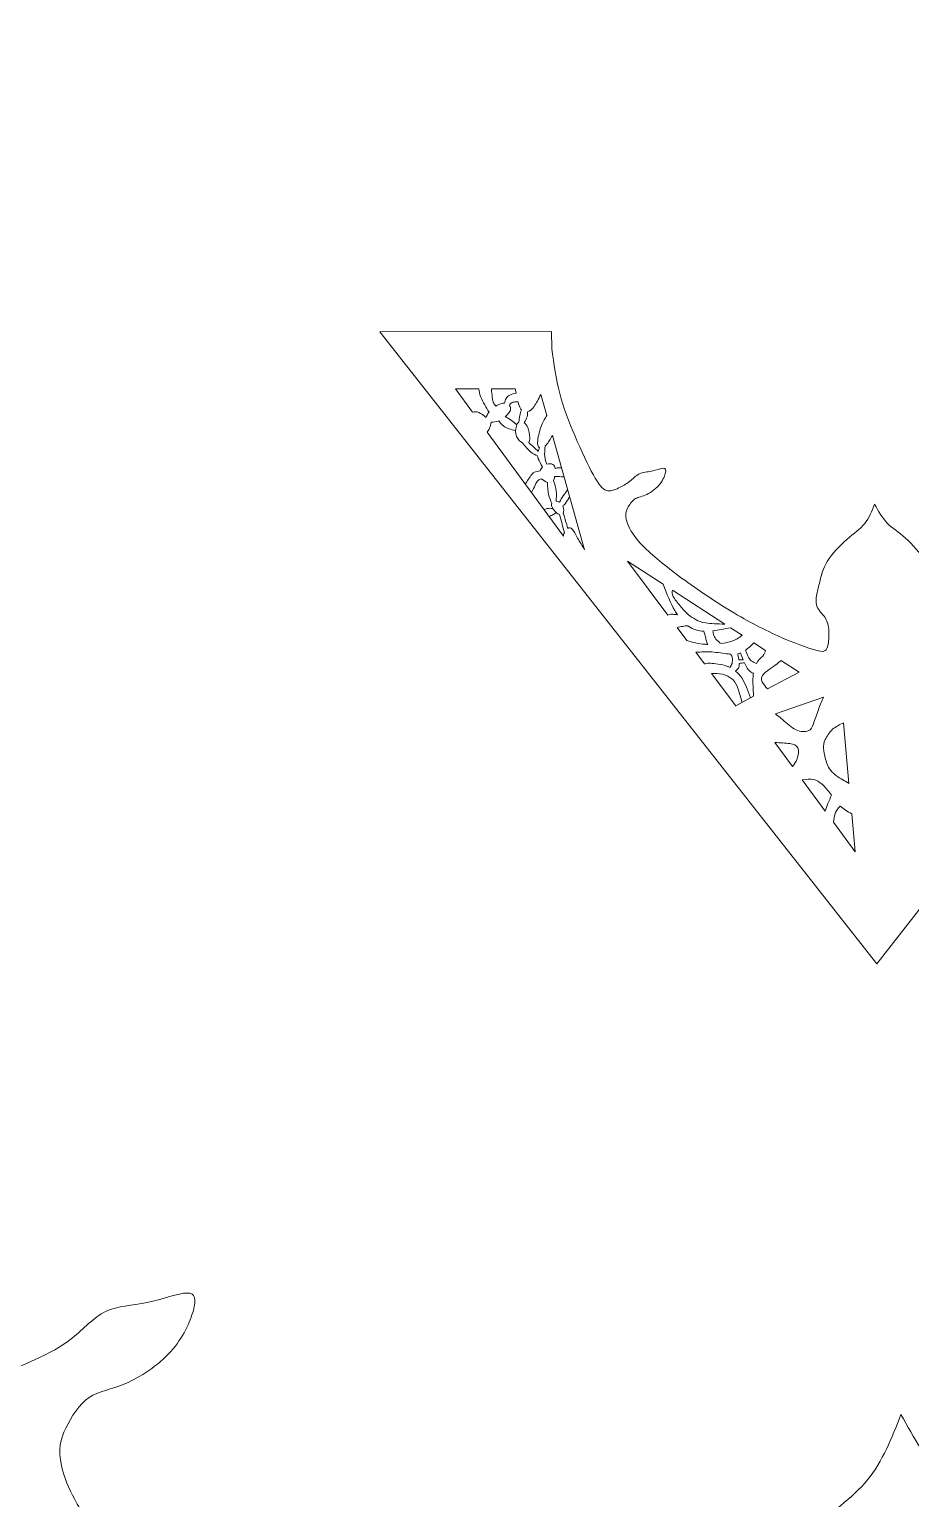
# Model space of a CAD drawing. Header units: centimetres. Extents: x -61 to 61, y -26 to 26.
# Drawn here: x 50.114 to 51.918, y 7.757 to 10.765 of the extents above; entities that cross this region are included whole.
import ezdxf

# ---------------------------------------------------------------- set-up
doc = ezdxf.new("R2010")
doc.units = ezdxf.units.CM
doc.header["$MEASUREMENT"] = 0
doc.layers.add('layer 1', color=7, linetype='Continuous')

msp = doc.modelspace()

# ---------------------------------------------------------------- linework, layer by layer
at = {"layer": 'layer 1', "color": 242, "lineweight": 9}
for points, knots in [([(51.91315, 4.7498), (51.91315, 4.7498), (48.47486, 9.1222), (48.47486, 9.1222), (48.47486, 9.1222), (48.47486, 9.1222), (45.67866, 10.74583), (45.67866, 10.74583), (45.67866, 10.74583), (45.67866, 10.74583), (49.85833, 10.69712), (49.85833, 10.69712), (49.85833, 10.69712), (49.85833, 10.69712), (49.923, 10.65873), (49.923, 10.65873), (49.923, 10.65873), (49.923, 10.65873), (49.86325, 10.61395), (49.86325, 10.61395), (49.86325, 10.61395), (49.86325, 10.61395), (49.52503, 10.61342), (49.52503, 10.61342), (49.52503, 10.61342), (49.52503, 10.61342), (49.53754, 9.61251), (49.53754, 9.61251), (49.53754, 9.61251), (49.53754, 9.61251), (49.65165, 9.61131), (49.65165, 9.61131), (49.65165, 9.61131), (49.65165, 9.61131), (49.65449, 9.55081), (49.65449, 9.55081), (49.65449, 9.55081), (49.65449, 9.55081), (49.7521, 9.55234), (49.7521, 9.55234), (49.7521, 9.55234), (49.7521, 9.55234), (49.79468, 9.58127), (49.79468, 9.58127), (49.79468, 9.58127), (49.79468, 9.58127), (49.89918, 9.57868), (49.89918, 9.57868), (49.89918, 9.57868), (49.89918, 9.57868), (49.98724, 9.52794), (49.98724, 9.52794), (49.98724, 9.52794), (49.98724, 9.52794), (49.90624, 9.45495), (49.90624, 9.45495), (49.90624, 9.45495), (49.90624, 9.45495), (49.81274, 9.45618), (49.81274, 9.45618), (49.81274, 9.45618), (49.81274, 9.45618), (49.76046, 9.48085), (49.76046, 9.48085), (49.76046, 9.48085), (49.76046, 9.48085), (49.65597, 9.4807), (49.65597, 9.4807), (49.65597, 9.4807), (49.65597, 9.4807), (49.66495, 9.00636), (49.66495, 9.00636)], [0, 0, 0, 0, 0.0526316, 0.0526316, 0.0526316, 0.0526316, 0.1052632, 0.1052632, 0.1052632, 0.1052632, 0.1578947, 0.1578947, 0.1578947, 0.1578947, 0.2105263, 0.2105263, 0.2105263, 0.2105263, 0.2631579, 0.2631579, 0.2631579, 0.2631579, 0.3157895, 0.3157895, 0.3157895, 0.3157895, 0.3684211, 0.3684211, 0.3684211, 0.3684211, 0.4210526, 0.4210526, 0.4210526, 0.4210526, 0.4736842, 0.4736842, 0.4736842, 0.4736842, 0.5263158, 0.5263158, 0.5263158, 0.5263158, 0.5789474, 0.5789474, 0.5789474, 0.5789474, 0.6315789, 0.6315789, 0.6315789, 0.6315789, 0.6842105, 0.6842105, 0.6842105, 0.6842105, 0.7368421, 0.7368421, 0.7368421, 0.7368421, 0.7894737, 0.7894737, 0.7894737, 0.7894737, 0.8421053, 0.8421053, 0.8421053, 0.8421053, 0.8947368, 0.8947368, 0.8947368, 0.8947368, 1, 1, 1, 1]), ([(51.91315, 4.7498), (51.91315, 4.7498), (55.33821, 9.13257), (55.33821, 9.13257), (55.33821, 9.13257), (55.33821, 9.13257), (58.12948, 10.76464), (58.12948, 10.76464), (58.12948, 10.76464), (58.12948, 10.76464), (53.94998, 10.70331), (53.94998, 10.70331), (53.94998, 10.70331), (53.94998, 10.70331), (53.88543, 10.66472), (53.88543, 10.66472), (53.88543, 10.66472), (53.88543, 10.66472), (53.94531, 10.62012), (53.94531, 10.62012), (53.94531, 10.62012), (53.94531, 10.62012), (54.28353, 10.62061), (54.28353, 10.62061), (54.28353, 10.62061), (54.28353, 10.62061), (54.27405, 9.61967), (54.27405, 9.61967), (54.27405, 9.61967), (54.27405, 9.61967), (54.15994, 9.61812), (54.15994, 9.61812), (54.15994, 9.61812), (54.15994, 9.61812), (54.15728, 9.55762), (54.15728, 9.55762), (54.15728, 9.55762), (54.15728, 9.55762), (54.05967, 9.55885), (54.05967, 9.55885), (54.05967, 9.55885), (54.05967, 9.55885), (54.017, 9.58766), (54.017, 9.58766), (54.017, 9.58766), (54.017, 9.58766), (53.91251, 9.58475), (53.91251, 9.58475), (53.91251, 9.58475), (53.91251, 9.58475), (53.8246, 9.53374), (53.8246, 9.53374), (53.8246, 9.53374), (53.8246, 9.53374), (53.90582, 9.46099), (53.90582, 9.46099), (53.90582, 9.46099), (53.90582, 9.46099), (53.99932, 9.46251), (53.99932, 9.46251), (53.99932, 9.46251), (53.99932, 9.46251), (54.05152, 9.48734), (54.05152, 9.48734), (54.05152, 9.48734), (54.05152, 9.48734), (54.15602, 9.4875), (54.15602, 9.4875), (54.15602, 9.4875), (54.15602, 9.4875), (54.14847, 9.01314), (54.14847, 9.01314)], [0, 0, 0, 0, 0.0526316, 0.0526316, 0.0526316, 0.0526316, 0.1052632, 0.1052632, 0.1052632, 0.1052632, 0.1578947, 0.1578947, 0.1578947, 0.1578947, 0.2105263, 0.2105263, 0.2105263, 0.2105263, 0.2631579, 0.2631579, 0.2631579, 0.2631579, 0.3157895, 0.3157895, 0.3157895, 0.3157895, 0.3684211, 0.3684211, 0.3684211, 0.3684211, 0.4210526, 0.4210526, 0.4210526, 0.4210526, 0.4736842, 0.4736842, 0.4736842, 0.4736842, 0.5263158, 0.5263158, 0.5263158, 0.5263158, 0.5789474, 0.5789474, 0.5789474, 0.5789474, 0.6315789, 0.6315789, 0.6315789, 0.6315789, 0.6842105, 0.6842105, 0.6842105, 0.6842105, 0.7368421, 0.7368421, 0.7368421, 0.7368421, 0.7894737, 0.7894737, 0.7894737, 0.7894737, 0.8421053, 0.8421053, 0.8421053, 0.8421053, 0.8947368, 0.8947368, 0.8947368, 0.8947368, 1, 1, 1, 1]), ([(51.18357, 10.1112), (51.18795, 10.08003), (51.19234, 10.04885), (51.19997, 10.01917), (51.19997, 10.01917), (51.20761, 9.9895), (51.2185, 9.96131), (51.23101, 9.93205), (51.23101, 9.93205), (51.24353, 9.90279), (51.25768, 9.87244), (51.26855, 9.85266), (51.26855, 9.85266), (51.27943, 9.83289), (51.28703, 9.82368), (51.29517, 9.82098), (51.29517, 9.82098), (51.30331, 9.81828), (51.31198, 9.82209), (51.32011, 9.8259), (51.32011, 9.8259), (51.32824, 9.82971), (51.33582, 9.83351), (51.3426, 9.83895), (51.3426, 9.83895), (51.34936, 9.84438), (51.35532, 9.85144), (51.36264, 9.85497), (51.36264, 9.85497), (51.36995, 9.85851), (51.37863, 9.85852), (51.38784, 9.86043), (51.38784, 9.86043), (51.39706, 9.86235), (51.40681, 9.86616), (51.41197, 9.86616), (51.41197, 9.86616), (51.41712, 9.86617), (51.41767, 9.86238), (51.41578, 9.8556), (51.41578, 9.8556), (51.41389, 9.84881), (51.40957, 9.83905), (51.40199, 9.83063), (51.40199, 9.83063), (51.39441, 9.82221), (51.38357, 9.81515), (51.37463, 9.81134), (51.37463, 9.81134), (51.36569, 9.80753), (51.35864, 9.80698), (51.35268, 9.8029), (51.35268, 9.8029), (51.34672, 9.79882), (51.34185, 9.79122), (51.33861, 9.78444), (51.33861, 9.78444), (51.33537, 9.77766), (51.33375, 9.77169), (51.33593, 9.76166), (51.33593, 9.76166), (51.33812, 9.75163), (51.3441, 9.73754), (51.35823, 9.72048), (51.35823, 9.72048), (51.37235, 9.70342), (51.39462, 9.68339), (51.42502, 9.65985), (51.42502, 9.65985), (51.45542, 9.6363), (51.49397, 9.60925), (51.53034, 9.58625), (51.53034, 9.58625), (51.5667, 9.56326), (51.6009, 9.54433), (51.63373, 9.52893), (51.63373, 9.52893), (51.66656, 9.51352), (51.69803, 9.50164), (51.71702, 9.49571), (51.71702, 9.49571), (51.73601, 9.48977), (51.74251, 9.48978), (51.7463, 9.49738), (51.7463, 9.49738), (51.75008, 9.50497), (51.75114, 9.52016), (51.75058, 9.53209), (51.75058, 9.53209), (51.75002, 9.54402), (51.74784, 9.55269), (51.74268, 9.56055), (51.74268, 9.56055), (51.73751, 9.5684), (51.72937, 9.57544), (51.7261, 9.58411), (51.7261, 9.58411), (51.72284, 9.59278), (51.72445, 9.60309), (51.72633, 9.61177), (51.72633, 9.61177), (51.72822, 9.62045), (51.73038, 9.6275), (51.7328, 9.63754), (51.7328, 9.63754), (51.73523, 9.64757), (51.73792, 9.66059), (51.74732, 9.67565), (51.74732, 9.67565), (51.75672, 9.69071), (51.77283, 9.70782), (51.78732, 9.72057), (51.78732, 9.72057), (51.80181, 9.73332), (51.81467, 9.74172), (51.82387, 9.75299), (51.82387, 9.75299), (51.83307, 9.76425), (51.83861, 9.77839), (51.84416, 9.79252)], [0, 0, 0, 0, 0.0322581, 0.0322581, 0.0322581, 0.0322581, 0.0645161, 0.0645161, 0.0645161, 0.0645161, 0.0967742, 0.0967742, 0.0967742, 0.0967742, 0.1290323, 0.1290323, 0.1290323, 0.1290323, 0.1612903, 0.1612903, 0.1612903, 0.1612903, 0.1935484, 0.1935484, 0.1935484, 0.1935484, 0.2258065, 0.2258065, 0.2258065, 0.2258065, 0.2580645, 0.2580645, 0.2580645, 0.2580645, 0.2903226, 0.2903226, 0.2903226, 0.2903226, 0.3225806, 0.3225806, 0.3225806, 0.3225806, 0.3548387, 0.3548387, 0.3548387, 0.3548387, 0.3870968, 0.3870968, 0.3870968, 0.3870968, 0.4193548, 0.4193548, 0.4193548, 0.4193548, 0.4516129, 0.4516129, 0.4516129, 0.4516129, 0.483871, 0.483871, 0.483871, 0.483871, 0.516129, 0.516129, 0.516129, 0.516129, 0.5483871, 0.5483871, 0.5483871, 0.5483871, 0.5806452, 0.5806452, 0.5806452, 0.5806452, 0.6129032, 0.6129032, 0.6129032, 0.6129032, 0.6451613, 0.6451613, 0.6451613, 0.6451613, 0.6774194, 0.6774194, 0.6774194, 0.6774194, 0.7096774, 0.7096774, 0.7096774, 0.7096774, 0.7419355, 0.7419355, 0.7419355, 0.7419355, 0.7741935, 0.7741935, 0.7741935, 0.7741935, 0.8064516, 0.8064516, 0.8064516, 0.8064516, 0.8387097, 0.8387097, 0.8387097, 0.8387097, 0.8709677, 0.8709677, 0.8709677, 0.8709677, 0.9032258, 0.9032258, 0.9032258, 0.9032258, 0.9354839, 0.9354839, 0.9354839, 0.9354839, 1, 1, 1, 1]), ([(52.50987, 10.11321), (52.50558, 10.08202), (52.50129, 10.05083), (52.49374, 10.02113), (52.49374, 10.02113), (52.48619, 9.99143), (52.47539, 9.96321), (52.46296, 9.93391), (52.46296, 9.93391), (52.45053, 9.90461), (52.43648, 9.87422), (52.42566, 9.85441), (52.42566, 9.85441), (52.41485, 9.8346), (52.40727, 9.82537), (52.39914, 9.82265), (52.39914, 9.82265), (52.39101, 9.81992), (52.38233, 9.82371), (52.37419, 9.82749), (52.37419, 9.82749), (52.36605, 9.83127), (52.35845, 9.83506), (52.35166, 9.84047), (52.35166, 9.84047), (52.34488, 9.84588), (52.3389, 9.85292), (52.33157, 9.85644), (52.33157, 9.85644), (52.32425, 9.85995), (52.31557, 9.85994), (52.30635, 9.86182), (52.30635, 9.86182), (52.29713, 9.86371), (52.28736, 9.86749), (52.28221, 9.86748), (52.28221, 9.86748), (52.27706, 9.86747), (52.27652, 9.86368), (52.27843, 9.8569), (52.27843, 9.8569), (52.28034, 9.85012), (52.28469, 9.84037), (52.2923, 9.83198), (52.2923, 9.83198), (52.2999, 9.82358), (52.31076, 9.81655), (52.31971, 9.81277), (52.31971, 9.81277), (52.32866, 9.80898), (52.33572, 9.80845), (52.34169, 9.80439), (52.34169, 9.80439), (52.34766, 9.80033), (52.35255, 9.79275), (52.35581, 9.78598), (52.35581, 9.78598), (52.35908, 9.7792), (52.36071, 9.77324), (52.35856, 9.76321), (52.35856, 9.76321), (52.35641, 9.75317), (52.35046, 9.73906), (52.33639, 9.72196), (52.33639, 9.72196), (52.32231, 9.70485), (52.30011, 9.68476), (52.26978, 9.66112), (52.26978, 9.66112), (52.23945, 9.63749), (52.20099, 9.61032), (52.16469, 9.58721), (52.16469, 9.58721), (52.12839, 9.56411), (52.09425, 9.54508), (52.06147, 9.52957), (52.06147, 9.52957), (52.02869, 9.51407), (51.99725, 9.50209), (51.97828, 9.4961), (51.97828, 9.4961), (51.95931, 9.49011), (51.9528, 9.4901), (51.94899, 9.49768), (51.94899, 9.49768), (51.94519, 9.50527), (51.94408, 9.52045), (51.9446, 9.53238), (51.9446, 9.53238), (51.94513, 9.54431), (51.94728, 9.55299), (51.95242, 9.56086), (51.95242, 9.56086), (51.95756, 9.56873), (51.96569, 9.5758), (51.96893, 9.58448), (51.96893, 9.58448), (51.97217, 9.59316), (51.97053, 9.60346), (51.96861, 9.61213), (51.96861, 9.61213), (51.9667, 9.62081), (51.96452, 9.62785), (51.96207, 9.63788), (51.96207, 9.63788), (51.95961, 9.64791), (51.95688, 9.66092), (51.94746, 9.67657), (51.94746, 9.67657), (51.93804, 9.69221), (51.92194, 9.7105), (51.90753, 9.72327), (51.90753, 9.72327), (51.89312, 9.73605), (51.8804, 9.74331), (51.87012, 9.75394), (51.87012, 9.75394), (51.85984, 9.76456), (51.852, 9.77854), (51.84416, 9.79252)], [0, 0, 0, 0, 0.0322581, 0.0322581, 0.0322581, 0.0322581, 0.0645161, 0.0645161, 0.0645161, 0.0645161, 0.0967742, 0.0967742, 0.0967742, 0.0967742, 0.1290323, 0.1290323, 0.1290323, 0.1290323, 0.1612903, 0.1612903, 0.1612903, 0.1612903, 0.1935484, 0.1935484, 0.1935484, 0.1935484, 0.2258065, 0.2258065, 0.2258065, 0.2258065, 0.2580645, 0.2580645, 0.2580645, 0.2580645, 0.2903226, 0.2903226, 0.2903226, 0.2903226, 0.3225806, 0.3225806, 0.3225806, 0.3225806, 0.3548387, 0.3548387, 0.3548387, 0.3548387, 0.3870968, 0.3870968, 0.3870968, 0.3870968, 0.4193548, 0.4193548, 0.4193548, 0.4193548, 0.4516129, 0.4516129, 0.4516129, 0.4516129, 0.483871, 0.483871, 0.483871, 0.483871, 0.516129, 0.516129, 0.516129, 0.516129, 0.5483871, 0.5483871, 0.5483871, 0.5483871, 0.5806452, 0.5806452, 0.5806452, 0.5806452, 0.6129032, 0.6129032, 0.6129032, 0.6129032, 0.6451613, 0.6451613, 0.6451613, 0.6451613, 0.6774194, 0.6774194, 0.6774194, 0.6774194, 0.7096774, 0.7096774, 0.7096774, 0.7096774, 0.7419355, 0.7419355, 0.7419355, 0.7419355, 0.7741935, 0.7741935, 0.7741935, 0.7741935, 0.8064516, 0.8064516, 0.8064516, 0.8064516, 0.8387097, 0.8387097, 0.8387097, 0.8387097, 0.8709677, 0.8709677, 0.8709677, 0.8709677, 0.9032258, 0.9032258, 0.9032258, 0.9032258, 0.9354839, 0.9354839, 0.9354839, 0.9354839, 1, 1, 1, 1]), ([(51.0214, 9.98121), (51.0214, 9.98121), (50.98653, 10.02884), (50.98653, 10.02884), (50.98653, 10.02884), (50.98653, 10.02884), (51.03439, 10.02891), (51.03439, 10.02891)], [0, 0, 0, 0, 0.3333333, 0.3333333, 0.3333333, 0.3333333, 1, 1, 1, 1]), ([(51.41112, 9.62895), (51.41112, 9.62895), (51.33818, 9.67607), (51.33818, 9.67607), (51.33818, 9.67607), (51.33818, 9.67607), (51.42081, 9.56585), (51.42081, 9.56585)], [0, 0, 0, 0, 0.3333333, 0.3333333, 0.3333333, 0.3333333, 1, 1, 1, 1]), ([(51.5106, 9.44606), (51.5106, 9.44606), (51.55988, 9.38032), (51.55988, 9.38032), (51.55988, 9.38032), (51.55988, 9.38032), (51.59654, 9.39963), (51.59654, 9.39963)], [0, 0, 0, 0, 0.3333333, 0.3333333, 0.3333333, 0.3333333, 1, 1, 1, 1]), ([(51.62491, 9.41458), (51.62491, 9.41458), (51.68993, 9.44884), (51.68993, 9.44884), (51.68993, 9.44884), (51.68993, 9.44884), (51.65358, 9.47232), (51.65358, 9.47232)], [0, 0, 0, 0, 0.3333333, 0.3333333, 0.3333333, 0.3333333, 1, 1, 1, 1]), ([(51.75991, 9.14163), (51.75991, 9.14163), (51.80436, 9.08135), (51.80436, 9.08135), (51.80436, 9.08135), (51.80436, 9.08135), (51.79731, 9.15919), (51.79731, 9.15919)], [0, 0, 0, 0, 0.3333333, 0.3333333, 0.3333333, 0.3333333, 1, 1, 1, 1]), ([(49.66495, 9.00636), (49.67977, 8.90098), (49.69459, 8.79559), (49.72041, 8.69526), (49.72041, 8.69526), (49.74623, 8.59494), (49.78303, 8.49967), (49.82534, 8.40074), (49.82534, 8.40074), (49.86766, 8.30181), (49.91548, 8.19923), (49.95225, 8.13237), (49.95225, 8.13237), (49.98901, 8.06552), (50.01471, 8.03439), (50.04223, 8.02527), (50.04223, 8.02527), (50.06974, 8.01614), (50.09905, 8.02902), (50.12653, 8.04189), (50.12653, 8.04189), (50.15401, 8.05477), (50.17965, 8.06764), (50.20254, 8.08601), (50.20254, 8.08601), (50.22542, 8.10437), (50.24556, 8.12823), (50.27029, 8.14019), (50.27029, 8.14019), (50.29502, 8.15214), (50.32434, 8.15218), (50.3555, 8.15865), (50.3555, 8.15865), (50.38665, 8.16511), (50.41963, 8.17799), (50.43705, 8.17802), (50.43705, 8.17802), (50.45446, 8.17805), (50.45631, 8.16522), (50.44993, 8.14229), (50.44993, 8.14229), (50.44355, 8.11937), (50.42893, 8.08635), (50.40331, 8.0579), (50.40331, 8.0579), (50.37769, 8.02944), (50.34106, 8.00556), (50.31084, 7.99268), (50.31084, 7.99268), (50.28061, 7.9798), (50.25678, 7.97793), (50.23664, 7.96415), (50.23664, 7.96415), (50.21649, 7.95037), (50.20003, 7.92469), (50.18907, 7.90175), (50.18907, 7.90175), (50.1781, 7.87882), (50.17263, 7.85865), (50.18002, 7.82475), (50.18002, 7.82475), (50.1874, 7.79085), (50.20764, 7.74321), (50.25539, 7.68554), (50.25539, 7.68554), (50.30314, 7.62786), (50.3784, 7.56016), (50.48118, 7.48057), (50.48118, 7.48057), (50.58396, 7.40098), (50.71425, 7.30952), (50.83719, 7.23179), (50.83719, 7.23179), (50.96013, 7.15407), (51.07572, 7.09008), (51.1867, 7.038), (51.1867, 7.038), (51.29769, 6.98593), (51.40407, 6.94576), (51.46826, 6.92569), (51.46826, 6.92569), (51.53245, 6.90562), (51.55445, 6.90566), (51.56725, 6.93134), (51.56725, 6.93134), (51.58004, 6.95703), (51.58362, 7.00835), (51.58173, 7.04869), (51.58173, 7.04869), (51.57984, 7.08901), (51.57246, 7.11833), (51.55501, 7.14489), (51.55501, 7.14489), (51.53755, 7.17144), (51.51002, 7.19523), (51.49898, 7.22455), (51.49898, 7.22455), (51.48793, 7.25386), (51.49338, 7.28869), (51.49976, 7.31804), (51.49976, 7.31804), (51.50612, 7.34737), (51.51342, 7.37122), (51.52162, 7.40515), (51.52162, 7.40515), (51.52982, 7.43907), (51.53891, 7.48308), (51.5707, 7.534), (51.5707, 7.534), (51.60248, 7.58492), (51.65695, 7.64273), (51.70592, 7.68585), (51.70592, 7.68585), (51.75489, 7.72895), (51.79836, 7.75734), (51.82947, 7.79543), (51.82947, 7.79543), (51.86058, 7.83351), (51.87931, 7.88129), (51.89805, 7.92907)], [0, 0, 0, 0, 0.0322581, 0.0322581, 0.0322581, 0.0322581, 0.0645161, 0.0645161, 0.0645161, 0.0645161, 0.0967742, 0.0967742, 0.0967742, 0.0967742, 0.1290323, 0.1290323, 0.1290323, 0.1290323, 0.1612903, 0.1612903, 0.1612903, 0.1612903, 0.1935484, 0.1935484, 0.1935484, 0.1935484, 0.2258065, 0.2258065, 0.2258065, 0.2258065, 0.2580645, 0.2580645, 0.2580645, 0.2580645, 0.2903226, 0.2903226, 0.2903226, 0.2903226, 0.3225806, 0.3225806, 0.3225806, 0.3225806, 0.3548387, 0.3548387, 0.3548387, 0.3548387, 0.3870968, 0.3870968, 0.3870968, 0.3870968, 0.4193548, 0.4193548, 0.4193548, 0.4193548, 0.4516129, 0.4516129, 0.4516129, 0.4516129, 0.483871, 0.483871, 0.483871, 0.483871, 0.516129, 0.516129, 0.516129, 0.516129, 0.5483871, 0.5483871, 0.5483871, 0.5483871, 0.5806452, 0.5806452, 0.5806452, 0.5806452, 0.6129032, 0.6129032, 0.6129032, 0.6129032, 0.6451613, 0.6451613, 0.6451613, 0.6451613, 0.6774194, 0.6774194, 0.6774194, 0.6774194, 0.7096774, 0.7096774, 0.7096774, 0.7096774, 0.7419355, 0.7419355, 0.7419355, 0.7419355, 0.7741935, 0.7741935, 0.7741935, 0.7741935, 0.8064516, 0.8064516, 0.8064516, 0.8064516, 0.8387097, 0.8387097, 0.8387097, 0.8387097, 0.8709677, 0.8709677, 0.8709677, 0.8709677, 0.9032258, 0.9032258, 0.9032258, 0.9032258, 0.9354839, 0.9354839, 0.9354839, 0.9354839, 1, 1, 1, 1]), ([(54.14847, 9.01314), (54.13397, 8.90771), (54.11946, 8.80228), (54.09395, 8.70187), (54.09395, 8.70187), (54.06843, 8.60147), (54.03192, 8.50609), (53.9899, 8.40703), (53.9899, 8.40703), (53.94789, 8.30798), (53.90038, 8.20525), (53.86382, 8.13829), (53.86382, 8.13829), (53.82726, 8.07132), (53.80164, 8.04012), (53.77416, 8.03091), (53.77416, 8.03091), (53.74667, 8.0217), (53.71733, 8.03449), (53.68981, 8.04728), (53.68981, 8.04728), (53.66229, 8.06007), (53.6366, 8.07286), (53.61366, 8.09116), (53.61366, 8.09116), (53.59072, 8.10946), (53.57052, 8.13326), (53.54575, 8.14514), (53.54575, 8.14514), (53.52099, 8.15701), (53.49166, 8.15697), (53.46048, 8.16334), (53.46048, 8.16334), (53.42931, 8.16971), (53.39629, 8.18249), (53.37888, 8.18246), (53.37888, 8.18246), (53.36146, 8.18244), (53.35965, 8.16961), (53.3661, 8.1467), (53.3661, 8.1467), (53.37255, 8.12379), (53.38727, 8.09082), (53.41297, 8.06244), (53.41297, 8.06244), (53.43868, 8.03407), (53.47538, 8.01029), (53.50564, 7.9975), (53.50564, 7.9975), (53.53591, 7.98472), (53.55975, 7.98292), (53.57993, 7.9692), (53.57993, 7.9692), (53.60012, 7.95548), (53.61666, 7.92985), (53.62769, 7.90695), (53.62769, 7.90695), (53.63872, 7.88405), (53.64426, 7.8639), (53.63697, 7.82997), (53.63697, 7.82997), (53.62969, 7.79605), (53.6096, 7.74835), (53.56202, 7.69054), (53.56202, 7.69054), (53.51445, 7.63272), (53.43939, 7.56478), (53.33685, 7.48488), (53.33685, 7.48488), (53.23432, 7.40498), (53.1043, 7.31313), (52.98159, 7.23503), (52.98159, 7.23503), (52.85889, 7.15694), (52.7435, 7.0926), (52.63267, 7.04019), (52.63267, 7.04019), (52.52185, 6.98778), (52.41558, 6.94729), (52.35145, 6.92703), (52.35145, 6.92703), (52.28733, 6.90676), (52.26532, 6.90673), (52.25245, 6.93238), (52.25245, 6.93238), (52.23958, 6.95802), (52.23584, 7.00934), (52.23761, 7.04968), (52.23761, 7.04968), (52.23938, 7.09001), (52.24667, 7.11935), (52.26404, 7.14596), (52.26404, 7.14596), (52.28142, 7.17257), (52.30888, 7.19644), (52.31984, 7.22579), (52.31984, 7.22579), (52.33079, 7.25513), (52.32524, 7.28995), (52.31877, 7.31927), (52.31877, 7.31927), (52.31232, 7.34859), (52.30495, 7.37242), (52.29665, 7.40632), (52.29665, 7.40632), (52.28835, 7.44022), (52.27912, 7.4842), (52.24727, 7.53709), (52.24727, 7.53709), (52.21543, 7.58998), (52.16098, 7.65178), (52.11227, 7.69497), (52.11227, 7.69497), (52.06356, 7.73816), (52.02058, 7.76273), (51.98583, 7.79864), (51.98583, 7.79864), (51.95108, 7.83456), (51.92457, 7.88181), (51.89805, 7.92907)], [0, 0, 0, 0, 0.0322581, 0.0322581, 0.0322581, 0.0322581, 0.0645161, 0.0645161, 0.0645161, 0.0645161, 0.0967742, 0.0967742, 0.0967742, 0.0967742, 0.1290323, 0.1290323, 0.1290323, 0.1290323, 0.1612903, 0.1612903, 0.1612903, 0.1612903, 0.1935484, 0.1935484, 0.1935484, 0.1935484, 0.2258065, 0.2258065, 0.2258065, 0.2258065, 0.2580645, 0.2580645, 0.2580645, 0.2580645, 0.2903226, 0.2903226, 0.2903226, 0.2903226, 0.3225806, 0.3225806, 0.3225806, 0.3225806, 0.3548387, 0.3548387, 0.3548387, 0.3548387, 0.3870968, 0.3870968, 0.3870968, 0.3870968, 0.4193548, 0.4193548, 0.4193548, 0.4193548, 0.4516129, 0.4516129, 0.4516129, 0.4516129, 0.483871, 0.483871, 0.483871, 0.483871, 0.516129, 0.516129, 0.516129, 0.516129, 0.5483871, 0.5483871, 0.5483871, 0.5483871, 0.5806452, 0.5806452, 0.5806452, 0.5806452, 0.6129032, 0.6129032, 0.6129032, 0.6129032, 0.6451613, 0.6451613, 0.6451613, 0.6451613, 0.6774194, 0.6774194, 0.6774194, 0.6774194, 0.7096774, 0.7096774, 0.7096774, 0.7096774, 0.7419355, 0.7419355, 0.7419355, 0.7419355, 0.7741935, 0.7741935, 0.7741935, 0.7741935, 0.8064516, 0.8064516, 0.8064516, 0.8064516, 0.8387097, 0.8387097, 0.8387097, 0.8387097, 0.8709677, 0.8709677, 0.8709677, 0.8709677, 0.9032258, 0.9032258, 0.9032258, 0.9032258, 0.9354839, 0.9354839, 0.9354839, 0.9354839, 1, 1, 1, 1])]:
    msp.add_open_spline(points, degree=3, knots=knots, dxfattribs=at)
at = {"layer": 'layer 1', "color": 250, "lineweight": 9}
for points in [[(51.18291, 10.146), (51.18291, 10.146), (50.83151, 10.14547), (50.83151, 10.14547)], [(51.05505, 9.98104), (51.05146, 9.97689), (51.04973, 9.97343), (51.04939, 9.97009)], [(51.15586, 9.90087), (51.14939, 9.90685), (51.14293, 9.91283), (51.13646, 9.9188)], [(51.15586, 9.90087), (51.15654, 9.90332), (51.15741, 9.90581), (51.15827, 9.9083)], [(51.1643, 9.86897), (51.16226, 9.86675), (51.16071, 9.86402), (51.15976, 9.86118)], [(51.16262, 9.84488), (51.16591, 9.84124), (51.17071, 9.83875), (51.17442, 9.83721)], [(51.18727, 9.84062), (51.18782, 9.84279), (51.18862, 9.84584), (51.18929, 9.84925)], [(51.19911, 9.79694), (51.19692, 9.79816), (51.19447, 9.79873), (51.19215, 9.79873)], [(51.207, 9.77394), (51.20856, 9.77728), (51.20809, 9.78366), (51.20577, 9.789)], [(51.20923, 9.73417), (51.20602, 9.74659), (51.20281, 9.75901), (51.19961, 9.77144)], [(51.20923, 9.73417), (51.20772, 9.73119), (51.20749, 9.72931), (51.20726, 9.72743)], [(51.54893, 9.53993), (51.53659, 9.53734), (51.52425, 9.53476), (51.51299, 9.53342)], [(51.57986, 9.49389), (51.58564, 9.49799), (51.59143, 9.50336), (51.59722, 9.50873)], [(51.56416, 9.48658), (51.56612, 9.48699), (51.56804, 9.48755), (51.56996, 9.48831)], [(51.57501, 9.47396), (51.57208, 9.47399), (51.56915, 9.47401), (51.56622, 9.47404)], [(51.57501, 9.47396), (51.57329, 9.47813), (51.57163, 9.48322), (51.56996, 9.48831)], [(51.57759, 9.46832), (51.57407, 9.46774), (51.57055, 9.46717), (51.56704, 9.46659)], [(51.77351, 9.17482), (51.78044, 9.16833), (51.78888, 9.16376), (51.79731, 9.15919)]]:
    msp.add_open_spline(points, degree=3, dxfattribs=at)
at = {"layer": 'layer 1', "color": 242, "lineweight": 9}
for points in [[(51.84862, 8.85204), (51.84862, 8.85204), (50.83151, 10.14547), (50.83151, 10.14547)], [(51.18291, 10.146), (51.18291, 10.146), (51.18357, 10.11121), (51.18357, 10.11121)], [(51.84862, 8.85204), (51.84862, 8.85204), (52.86181, 10.14854), (52.86181, 10.14854)], [(51.05997, 10.02895), (51.05997, 10.02895), (51.10871, 10.02902), (51.10871, 10.02902)], [(51.16096, 10.01699), (51.16096, 10.01699), (51.1731, 9.97401), (51.1731, 9.97401)], [(51.20726, 9.72743), (51.20726, 9.72743), (51.05147, 9.94015), (51.05147, 9.94015)], [(51.18462, 9.9332), (51.18462, 9.9332), (51.25059, 9.69961), (51.25059, 9.69961)], [(51.53752, 9.54729), (51.53752, 9.54729), (51.43026, 9.61659), (51.43026, 9.61659)], [(51.44013, 9.54007), (51.44013, 9.54007), (51.45996, 9.51362), (51.45996, 9.51362)], [(51.57296, 9.5244), (51.57296, 9.5244), (51.54893, 9.53992), (51.54893, 9.53992)], [(51.62083, 9.49348), (51.62083, 9.49348), (51.59722, 9.50873), (51.59722, 9.50873)], [(51.47801, 9.48954), (51.47801, 9.48954), (51.49587, 9.46571), (51.49587, 9.46571)], [(51.73925, 9.39763), (51.73925, 9.39763), (51.64121, 9.36353), (51.64121, 9.36353)], [(51.79168, 9.22122), (51.79168, 9.22122), (51.78047, 9.34495), (51.78047, 9.34495)], [(51.63962, 9.30479), (51.63962, 9.30479), (51.67583, 9.25568), (51.67583, 9.25568)], [(51.69589, 9.22846), (51.69589, 9.22846), (51.74302, 9.16455), (51.74302, 9.16455)]]:
    msp.add_open_spline(points, degree=3, dxfattribs=at)
at = {"layer": 'layer 1', "color": 250, "lineweight": 9}
for points, knots in [([(51.05505, 9.98104), (51.05225, 9.98591), (51.04945, 9.99078), (51.04636, 9.99616), (51.04636, 9.99616), (51.04327, 10.00155), (51.03989, 10.00744), (51.03785, 10.01298), (51.03785, 10.01298), (51.03581, 10.01852), (51.0351, 10.02372), (51.03439, 10.02891)], [0, 0, 0, 0, 0.25, 0.25, 0.25, 0.25, 0.5, 0.5, 0.5, 0.5, 1, 1, 1, 1]), ([(51.06892, 9.99317), (51.06684, 9.9961), (51.06476, 9.99904), (51.06356, 10.0019), (51.06356, 10.0019), (51.06236, 10.00476), (51.06203, 10.00754), (51.06158, 10.01203), (51.06158, 10.01203), (51.06113, 10.01653), (51.06055, 10.02274), (51.05997, 10.02895)], [0, 0, 0, 0, 0.25, 0.25, 0.25, 0.25, 0.5, 0.5, 0.5, 0.5, 1, 1, 1, 1]), ([(51.11051, 10.02026), (51.10576, 10.0191), (51.101, 10.01794), (51.09748, 10.01614), (51.09748, 10.01614), (51.09396, 10.01434), (51.09168, 10.01189), (51.09009, 10.00905), (51.09009, 10.00905), (51.08849, 10.00621), (51.0876, 10.00298), (51.08671, 9.99974)], [0, 0, 0, 0, 0.25, 0.25, 0.25, 0.25, 0.5, 0.5, 0.5, 0.5, 1, 1, 1, 1]), ([(51.11051, 10.02026), (51.10956, 10.02502), (51.10918, 10.02681), (51.10897, 10.0278), (51.10897, 10.0278), (51.10872, 10.02902), (51.10871, 10.02902), (51.10871, 10.02902)], [0, 0, 0, 0, 0.3333333, 0.3333333, 0.3333333, 0.3333333, 1, 1, 1, 1]), ([(51.16096, 10.01699), (51.15629, 10.008), (51.15162, 9.99902), (51.14725, 9.99276), (51.14725, 9.99276), (51.14288, 9.9865), (51.13881, 9.98297), (51.13398, 9.98174)], [0, 0, 0, 0, 0.3333333, 0.3333333, 0.3333333, 0.3333333, 1, 1, 1, 1]), ([(51.08671, 9.99974), (51.08268, 9.99981), (51.07813, 9.99841), (51.07353, 9.99595), (51.07353, 9.99595), (51.07199, 9.99513), (51.07044, 9.99419), (51.06892, 9.99317)], [0, 0, 0, 0, 0.3333333, 0.3333333, 0.3333333, 0.3333333, 1, 1, 1, 1]), ([(51.08787, 9.97127), (51.08838, 9.97174), (51.08889, 9.97223), (51.0894, 9.97272), (51.0894, 9.97272), (51.09378, 9.97693), (51.09861, 9.98182), (51.09924, 9.98684), (51.09924, 9.98684), (51.09957, 9.98943), (51.09877, 9.99207), (51.09723, 9.99426)], [0, 0, 0, 0, 0.25, 0.25, 0.25, 0.25, 0.5, 0.5, 0.5, 0.5, 1, 1, 1, 1]), ([(51.11444, 10.00219), (51.11156, 10.00231), (51.10869, 10.00244), (51.10598, 10.00188), (51.10598, 10.00188), (51.10327, 10.00133), (51.10073, 10.00011), (51.0993, 9.99873), (51.0993, 9.99873), (51.09787, 9.99735), (51.09755, 9.9958), (51.09723, 9.99426)], [0, 0, 0, 0, 0.25, 0.25, 0.25, 0.25, 0.5, 0.5, 0.5, 0.5, 1, 1, 1, 1]), ([(51.12129, 9.98598), (51.12066, 9.98675), (51.12004, 9.98763), (51.11946, 9.98863), (51.11946, 9.98863), (51.11743, 9.99213), (51.11578, 9.99712), (51.11444, 10.00219)], [0, 0, 0, 0, 0.3333333, 0.3333333, 0.3333333, 0.3333333, 1, 1, 1, 1]), ([(51.1161, 9.96101), (51.1165, 9.96551), (51.11691, 9.97001), (51.11777, 9.97417), (51.11777, 9.97417), (51.11864, 9.97833), (51.11996, 9.98216), (51.12129, 9.98598)], [0, 0, 0, 0, 0.3333333, 0.3333333, 0.3333333, 0.3333333, 1, 1, 1, 1]), ([(51.04939, 9.97009), (51.04416, 9.97437), (51.03893, 9.97865), (51.03426, 9.9805), (51.03426, 9.9805), (51.0296, 9.98236), (51.0255, 9.98179), (51.0214, 9.98121)], [0, 0, 0, 0, 0.3333333, 0.3333333, 0.3333333, 0.3333333, 1, 1, 1, 1]), ([(51.05915, 9.96083), (51.05832, 9.95641), (51.05749, 9.952), (51.05621, 9.94855), (51.05621, 9.94855), (51.05493, 9.9451), (51.0532, 9.94263), (51.05147, 9.94015)], [0, 0, 0, 0, 0.3333333, 0.3333333, 0.3333333, 0.3333333, 1, 1, 1, 1]), ([(51.05915, 9.96083), (51.06396, 9.96047), (51.07008, 9.96126), (51.07485, 9.96287), (51.07485, 9.96287), (51.07532, 9.96303), (51.07577, 9.9632), (51.07622, 9.96337)], [0, 0, 0, 0, 0.3333333, 0.3333333, 0.3333333, 0.3333333, 1, 1, 1, 1]), ([(51.10952, 9.94331), (51.10475, 9.94461), (51.09998, 9.94592), (51.09575, 9.94732), (51.09575, 9.94732), (51.09152, 9.94872), (51.08782, 9.9502), (51.08443, 9.95281), (51.08443, 9.95281), (51.08104, 9.95542), (51.07794, 9.95914), (51.07675, 9.96115), (51.07675, 9.96115), (51.07557, 9.96315), (51.07629, 9.96342), (51.07629, 9.96342), (51.07629, 9.96342), (51.07629, 9.96342), (51.07557, 9.96315), (51.07485, 9.96287)], [0, 0, 0, 0, 0.1666667, 0.1666667, 0.1666667, 0.1666667, 0.3333333, 0.3333333, 0.3333333, 0.3333333, 0.5, 0.5, 0.5, 0.5, 0.6666667, 0.6666667, 0.6666667, 0.6666667, 1, 1, 1, 1]), ([(51.11188, 9.95513), (51.10657, 9.95968), (51.10125, 9.96424), (51.09725, 9.96693), (51.09725, 9.96693), (51.09325, 9.96962), (51.09056, 9.97044), (51.08787, 9.97127)], [0, 0, 0, 0, 0.3333333, 0.3333333, 0.3333333, 0.3333333, 1, 1, 1, 1]), ([(51.1161, 9.96101), (51.11446, 9.95982), (51.11302, 9.95787), (51.11188, 9.95513), (51.11188, 9.95513), (51.10935, 9.94903), (51.10834, 9.93899), (51.11141, 9.93141), (51.11141, 9.93141), (51.11389, 9.92526), (51.11904, 9.92072), (51.12362, 9.91821)], [0, 0, 0, 0, 0.25, 0.25, 0.25, 0.25, 0.5, 0.5, 0.5, 0.5, 1, 1, 1, 1]), ([(51.12726, 9.95953), (51.12954, 9.96372), (51.13183, 9.96791), (51.13295, 9.97161), (51.13295, 9.97161), (51.13407, 9.97531), (51.13402, 9.97853), (51.13398, 9.98174)], [0, 0, 0, 0, 0.3333333, 0.3333333, 0.3333333, 0.3333333, 1, 1, 1, 1]), ([(51.13646, 9.9188), (51.13808, 9.92135), (51.13827, 9.92508), (51.13845, 9.9288), (51.13845, 9.9288), (51.13774, 9.93619), (51.13703, 9.94358), (51.13438, 9.94971), (51.13438, 9.94971), (51.13264, 9.95374), (51.13005, 9.95723), (51.12726, 9.95953)], [0, 0, 0, 0, 0.25, 0.25, 0.25, 0.25, 0.5, 0.5, 0.5, 0.5, 1, 1, 1, 1]), ([(51.15827, 9.9083), (51.15496, 9.90978), (51.15368, 9.91493), (51.15468, 9.92375), (51.15468, 9.92375), (51.15569, 9.93256), (51.15898, 9.94504), (51.16243, 9.95403), (51.16243, 9.95403), (51.16588, 9.96301), (51.16949, 9.96851), (51.1731, 9.97401)], [0, 0, 0, 0, 0.25, 0.25, 0.25, 0.25, 0.5, 0.5, 0.5, 0.5, 1, 1, 1, 1]), ([(51.18462, 9.9332), (51.1805, 9.92586), (51.17638, 9.91851), (51.17165, 9.91375), (51.17165, 9.91375), (51.17107, 9.91316), (51.17048, 9.91262), (51.16989, 9.91211)], [0, 0, 0, 0, 0.3333333, 0.3333333, 0.3333333, 0.3333333, 1, 1, 1, 1]), ([(51.15459, 9.89155), (51.14971, 9.89359), (51.14483, 9.89564), (51.13967, 9.90008), (51.13967, 9.90008), (51.13451, 9.90452), (51.12906, 9.91137), (51.12362, 9.91821)], [0, 0, 0, 0, 0.3333333, 0.3333333, 0.3333333, 0.3333333, 1, 1, 1, 1]), ([(51.1733, 9.87457), (51.17147, 9.8793), (51.16965, 9.88404), (51.16908, 9.8903), (51.16908, 9.8903), (51.16851, 9.89655), (51.1692, 9.90433), (51.16989, 9.91211)], [0, 0, 0, 0, 0.3333333, 0.3333333, 0.3333333, 0.3333333, 1, 1, 1, 1]), ([(51.1643, 9.86897), (51.1609, 9.87502), (51.15749, 9.88108), (51.15585, 9.8858), (51.15585, 9.8858), (51.1551, 9.88794), (51.15472, 9.88982), (51.15459, 9.89155)], [0, 0, 0, 0, 0.3333333, 0.3333333, 0.3333333, 0.3333333, 1, 1, 1, 1]), ([(51.19039, 9.86562), (51.18983, 9.86933), (51.18839, 9.87245), (51.18543, 9.8741), (51.18543, 9.8741), (51.1824, 9.8758), (51.17777, 9.87595), (51.1733, 9.87457)], [0, 0, 0, 0, 0.3333333, 0.3333333, 0.3333333, 0.3333333, 1, 1, 1, 1]), ([(51.20319, 9.86746), (51.19884, 9.8673), (51.19449, 9.86715), (51.19237, 9.8667), (51.19237, 9.8667), (51.19025, 9.86625), (51.19038, 9.86552), (51.19038, 9.86552), (51.19038, 9.86552), (51.19038, 9.86552), (51.19025, 9.86625), (51.19013, 9.86699)], [0, 0, 0, 0, 0.25, 0.25, 0.25, 0.25, 0.5, 0.5, 0.5, 0.5, 1, 1, 1, 1]), ([(51.15976, 9.86118), (51.15534, 9.86033), (51.15092, 9.85949), (51.14782, 9.85798), (51.14782, 9.85798), (51.14472, 9.85647), (51.14294, 9.8543), (51.14072, 9.85118), (51.14072, 9.85118), (51.13849, 9.84806), (51.13583, 9.84399), (51.13386, 9.84093), (51.13386, 9.84093), (51.13189, 9.83788), (51.13062, 9.83584), (51.12935, 9.83381)], [0, 0, 0, 0, 0.2, 0.2, 0.2, 0.2, 0.4, 0.4, 0.4, 0.4, 0.6, 0.6, 0.6, 0.6, 1, 1, 1, 1]), ([(51.16262, 9.84488), (51.16005, 9.84391), (51.15749, 9.84295), (51.15538, 9.84104), (51.15538, 9.84104), (51.15327, 9.83913), (51.15162, 9.83628), (51.14948, 9.83202), (51.14948, 9.83202), (51.14734, 9.82776), (51.14471, 9.8221), (51.14208, 9.81643)], [0, 0, 0, 0, 0.25, 0.25, 0.25, 0.25, 0.5, 0.5, 0.5, 0.5, 1, 1, 1, 1]), ([(51.18355, 9.79452), (51.18102, 9.80005), (51.17849, 9.80558), (51.17697, 9.81269), (51.17697, 9.81269), (51.17545, 9.81981), (51.17493, 9.82851), (51.17442, 9.83721)], [0, 0, 0, 0, 0.3333333, 0.3333333, 0.3333333, 0.3333333, 1, 1, 1, 1]), ([(51.19215, 9.79873), (51.19273, 9.80571), (51.19331, 9.81269), (51.1925, 9.81967), (51.1925, 9.81967), (51.19168, 9.82665), (51.18947, 9.83364), (51.18727, 9.84062)], [0, 0, 0, 0, 0.3333333, 0.3333333, 0.3333333, 0.3333333, 1, 1, 1, 1]), ([(51.20842, 9.84896), (51.20204, 9.84905), (51.19567, 9.84915), (51.19248, 9.8492), (51.19248, 9.8492), (51.18929, 9.84925), (51.18929, 9.84925), (51.18929, 9.84925)], [0, 0, 0, 0, 0.3333333, 0.3333333, 0.3333333, 0.3333333, 1, 1, 1, 1]), ([(51.19911, 9.79694), (51.2017, 9.80127), (51.20429, 9.8056), (51.2071, 9.80983), (51.2071, 9.80983), (51.2099, 9.81406), (51.21292, 9.81819), (51.21594, 9.82232)], [0, 0, 0, 0, 0.3333333, 0.3333333, 0.3333333, 0.3333333, 1, 1, 1, 1]), ([(51.20577, 9.789), (51.20742, 9.79028), (51.20908, 9.79157), (51.21073, 9.79357), (51.21073, 9.79357), (51.21238, 9.79557), (51.21403, 9.79828), (51.21558, 9.80077), (51.21558, 9.80077), (51.21713, 9.80327), (51.21858, 9.80554), (51.22004, 9.80781)], [0, 0, 0, 0, 0.25, 0.25, 0.25, 0.25, 0.5, 0.5, 0.5, 0.5, 1, 1, 1, 1]), ([(51.18546, 9.7841), (51.18129, 9.78429), (51.17712, 9.78448), (51.17418, 9.784), (51.17418, 9.784), (51.17124, 9.78353), (51.16954, 9.7824), (51.16783, 9.78127)], [0, 0, 0, 0, 0.3333333, 0.3333333, 0.3333333, 0.3333333, 1, 1, 1, 1]), ([(51.19223, 9.77582), (51.19039, 9.7743), (51.18855, 9.77278), (51.18617, 9.77139), (51.18617, 9.77139), (51.18379, 9.76999), (51.18087, 9.76873), (51.17794, 9.76746)], [0, 0, 0, 0, 0.3333333, 0.3333333, 0.3333333, 0.3333333, 1, 1, 1, 1]), ([(51.18355, 9.79452), (51.18127, 9.78963), (51.18637, 9.78096), (51.19223, 9.77582), (51.19223, 9.77582), (51.19468, 9.77367), (51.19726, 9.77214), (51.19961, 9.77144)], [0, 0, 0, 0, 0.3333333, 0.3333333, 0.3333333, 0.3333333, 1, 1, 1, 1]), ([(51.21634, 9.74325), (51.21322, 9.75348), (51.21011, 9.76371), (51.20855, 9.76883), (51.20855, 9.76883), (51.207, 9.77394), (51.207, 9.77394), (51.207, 9.77394)], [0, 0, 0, 0, 0.3333333, 0.3333333, 0.3333333, 0.3333333, 1, 1, 1, 1]), ([(51.25059, 9.69961), (51.24567, 9.70766), (51.24075, 9.71571), (51.23644, 9.72332), (51.23644, 9.72332), (51.23213, 9.73094), (51.22843, 9.73812), (51.22518, 9.74171), (51.22518, 9.74171), (51.22193, 9.74529), (51.21913, 9.74529), (51.21634, 9.74325)], [0, 0, 0, 0, 0.25, 0.25, 0.25, 0.25, 0.5, 0.5, 0.5, 0.5, 1, 1, 1, 1]), ([(51.44056, 9.56628), (51.43873, 9.56898), (51.43694, 9.57186), (51.43518, 9.57492), (51.43518, 9.57492), (51.42657, 9.58995), (51.41885, 9.60945), (51.41112, 9.62895)], [0, 0, 0, 0, 0.3333333, 0.3333333, 0.3333333, 0.3333333, 1, 1, 1, 1]), ([(51.53753, 9.54729), (51.52292, 9.54772), (51.50831, 9.54815), (51.49856, 9.54958), (51.49856, 9.54958), (51.48882, 9.551), (51.48393, 9.55344), (51.47878, 9.55628), (51.47878, 9.55628), (51.47362, 9.55912), (51.46819, 9.56236), (51.46276, 9.5671), (51.46276, 9.5671), (51.45733, 9.57183), (51.4519, 9.57806), (51.4462, 9.5847), (51.4462, 9.5847), (51.44049, 9.59133), (51.43452, 9.59837), (51.43182, 9.60376), (51.43182, 9.60376), (51.42911, 9.60914), (51.42968, 9.61286), (51.43026, 9.61659)], [0, 0, 0, 0, 0.1428571, 0.1428571, 0.1428571, 0.1428571, 0.2857143, 0.2857143, 0.2857143, 0.2857143, 0.4285714, 0.4285714, 0.4285714, 0.4285714, 0.5714286, 0.5714286, 0.5714286, 0.5714286, 0.7142857, 0.7142857, 0.7142857, 0.7142857, 1, 1, 1, 1]), ([(51.44056, 9.56628), (51.43718, 9.56679), (51.43381, 9.56729), (51.43097, 9.56747), (51.43097, 9.56747), (51.42813, 9.56766), (51.42582, 9.56752), (51.42422, 9.56719), (51.42422, 9.56719), (51.42261, 9.56687), (51.42171, 9.56636), (51.42081, 9.56585)], [0, 0, 0, 0, 0.25, 0.25, 0.25, 0.25, 0.5, 0.5, 0.5, 0.5, 1, 1, 1, 1]), ([(51.4616, 9.54391), (51.45814, 9.54361), (51.45467, 9.54331), (51.4511, 9.54267), (51.4511, 9.54267), (51.44752, 9.54204), (51.44382, 9.54105), (51.44013, 9.54007)], [0, 0, 0, 0, 0.3333333, 0.3333333, 0.3333333, 0.3333333, 1, 1, 1, 1]), ([(51.49483, 9.53257), (51.48283, 9.53313), (51.47293, 9.53637), (51.46375, 9.54242), (51.46375, 9.54242), (51.46303, 9.5429), (51.46231, 9.5434), (51.4616, 9.54391)], [0, 0, 0, 0, 0.3333333, 0.3333333, 0.3333333, 0.3333333, 1, 1, 1, 1]), ([(51.50251, 9.50578), (51.50108, 9.50579), (51.49967, 9.50583), (51.4983, 9.50589), (51.4983, 9.50589), (51.4825, 9.50655), (51.47123, 9.51009), (51.45996, 9.51362)], [0, 0, 0, 0, 0.3333333, 0.3333333, 0.3333333, 0.3333333, 1, 1, 1, 1]), ([(51.50251, 9.50578), (51.50156, 9.50859), (51.5006, 9.5114), (51.49972, 9.51436), (51.49972, 9.51436), (51.49883, 9.51733), (51.49801, 9.52045), (51.49721, 9.5235), (51.49721, 9.5235), (51.49641, 9.52656), (51.49562, 9.52957), (51.49483, 9.53257)], [0, 0, 0, 0, 0.25, 0.25, 0.25, 0.25, 0.5, 0.5, 0.5, 0.5, 1, 1, 1, 1]), ([(51.52997, 9.50757), (51.52691, 9.5098), (51.52386, 9.51202), (51.52131, 9.51469), (51.52131, 9.51469), (51.51876, 9.51736), (51.51672, 9.52047), (51.51542, 9.52367), (51.51542, 9.52367), (51.51412, 9.52687), (51.51355, 9.53014), (51.51299, 9.53342)], [0, 0, 0, 0, 0.25, 0.25, 0.25, 0.25, 0.5, 0.5, 0.5, 0.5, 1, 1, 1, 1]), ([(51.57296, 9.5244), (51.5669, 9.51948), (51.56083, 9.51455), (51.54763, 9.51098), (51.54763, 9.51098), (51.54258, 9.50962), (51.53647, 9.50845), (51.52997, 9.50757)], [0, 0, 0, 0, 0.3333333, 0.3333333, 0.3333333, 0.3333333, 1, 1, 1, 1]), ([(51.47801, 9.48954), (51.48896, 9.49025), (51.49992, 9.49095), (51.51136, 9.49023), (51.51136, 9.49023), (51.5228, 9.48951), (51.53474, 9.48735), (51.54491, 9.48629), (51.54491, 9.48629), (51.54659, 9.48611), (51.54823, 9.48596), (51.54982, 9.48586)], [0, 0, 0, 0, 0.25, 0.25, 0.25, 0.25, 0.5, 0.5, 0.5, 0.5, 1, 1, 1, 1]), ([(51.54834, 9.45837), (51.5499, 9.46094), (51.55145, 9.46352), (51.55236, 9.4667), (51.55236, 9.4667), (51.55327, 9.46989), (51.55353, 9.47369), (51.553, 9.47698), (51.553, 9.47698), (51.55247, 9.48028), (51.55115, 9.48307), (51.54982, 9.48586)], [0, 0, 0, 0, 0.25, 0.25, 0.25, 0.25, 0.5, 0.5, 0.5, 0.5, 1, 1, 1, 1]), ([(51.56622, 9.47404), (51.56585, 9.47683), (51.56545, 9.47954), (51.56515, 9.48146), (51.56515, 9.48146), (51.56457, 9.48514), (51.56437, 9.48585), (51.56416, 9.48658)], [0, 0, 0, 0, 0.3333333, 0.3333333, 0.3333333, 0.3333333, 1, 1, 1, 1]), ([(51.60215, 9.46672), (51.59837, 9.46843), (51.5946, 9.47014), (51.59176, 9.47228), (51.59176, 9.47228), (51.58892, 9.47442), (51.58702, 9.47699), (51.58519, 9.48067), (51.58519, 9.48067), (51.58336, 9.48434), (51.58161, 9.48911), (51.57986, 9.49389)], [0, 0, 0, 0, 0.25, 0.25, 0.25, 0.25, 0.5, 0.5, 0.5, 0.5, 1, 1, 1, 1]), ([(51.60215, 9.46672), (51.60607, 9.47336), (51.61176, 9.47771), (51.61516, 9.48179), (51.61516, 9.48179), (51.61857, 9.48587), (51.6197, 9.48967), (51.62083, 9.49348)], [0, 0, 0, 0, 0.3333333, 0.3333333, 0.3333333, 0.3333333, 1, 1, 1, 1]), ([(51.54834, 9.45837), (51.54655, 9.45926), (51.54469, 9.46007), (51.54278, 9.4608), (51.54278, 9.4608), (51.5307, 9.46539), (51.51633, 9.46672), (51.50813, 9.467), (51.50813, 9.467), (51.49993, 9.46727), (51.4979, 9.46649), (51.49587, 9.46571)], [0, 0, 0, 0, 0.25, 0.25, 0.25, 0.25, 0.5, 0.5, 0.5, 0.5, 1, 1, 1, 1]), ([(51.57278, 9.38711), (51.57008, 9.39677), (51.56737, 9.40643), (51.56466, 9.41438), (51.56466, 9.41438), (51.56195, 9.42232), (51.55923, 9.42855), (51.5538, 9.4337), (51.5538, 9.4337), (51.54837, 9.43884), (51.54023, 9.4429), (51.53258, 9.44477), (51.53258, 9.44477), (51.52493, 9.44665), (51.51776, 9.44636), (51.5106, 9.44606)], [0, 0, 0, 0, 0.2, 0.2, 0.2, 0.2, 0.4, 0.4, 0.4, 0.4, 0.6, 0.6, 0.6, 0.6, 1, 1, 1, 1]), ([(51.55936, 9.45129), (51.56185, 9.45325), (51.56435, 9.45521), (51.56573, 9.45741), (51.56573, 9.45741), (51.56711, 9.45961), (51.56738, 9.46205), (51.56704, 9.46659)], [0, 0, 0, 0, 0.3333333, 0.3333333, 0.3333333, 0.3333333, 1, 1, 1, 1]), ([(51.59011, 9.39624), (51.58487, 9.411), (51.57963, 9.42575), (51.57213, 9.43706), (51.57213, 9.43706), (51.56842, 9.44263), (51.56417, 9.44737), (51.55936, 9.45129)], [0, 0, 0, 0, 0.3333333, 0.3333333, 0.3333333, 0.3333333, 1, 1, 1, 1]), ([(51.59609, 9.44689), (51.59299, 9.44816), (51.58989, 9.44943), (51.58725, 9.45216), (51.58725, 9.45216), (51.58461, 9.45489), (51.58243, 9.45909), (51.58046, 9.46282), (51.58046, 9.46282), (51.57946, 9.46471), (51.57851, 9.46648), (51.57759, 9.46832)], [0, 0, 0, 0, 0.25, 0.25, 0.25, 0.25, 0.5, 0.5, 0.5, 0.5, 1, 1, 1, 1]), ([(51.59654, 9.39964), (51.59567, 9.41381), (51.59479, 9.42799), (51.59543, 9.43955), (51.59543, 9.43955), (51.59557, 9.44213), (51.59579, 9.44457), (51.59609, 9.44689)], [0, 0, 0, 0, 0.3333333, 0.3333333, 0.3333333, 0.3333333, 1, 1, 1, 1]), ([(51.62491, 9.41458), (51.62055, 9.41972), (51.61619, 9.42485), (51.61401, 9.42946), (51.61401, 9.42946), (51.61182, 9.43406), (51.61182, 9.43812), (51.61479, 9.44233), (51.61479, 9.44233), (51.61777, 9.44654), (51.62373, 9.45089), (51.62928, 9.45483), (51.62928, 9.45483), (51.63483, 9.45877), (51.63998, 9.4623), (51.64376, 9.46528), (51.64376, 9.46528), (51.64754, 9.46826), (51.64995, 9.47068), (51.65138, 9.47175), (51.65138, 9.47175), (51.65281, 9.47282), (51.65326, 9.47253), (51.65371, 9.47224)], [0, 0, 0, 0, 0.1428571, 0.1428571, 0.1428571, 0.1428571, 0.2857143, 0.2857143, 0.2857143, 0.2857143, 0.4285714, 0.4285714, 0.4285714, 0.4285714, 0.5714286, 0.5714286, 0.5714286, 0.5714286, 0.7142857, 0.7142857, 0.7142857, 0.7142857, 1, 1, 1, 1]), ([(51.73925, 9.39763), (51.7359, 9.38954), (51.73255, 9.38144), (51.72899, 9.37183), (51.72899, 9.37183), (51.72542, 9.36222), (51.72164, 9.3511), (51.71881, 9.34337), (51.71881, 9.34337), (51.71597, 9.33564), (51.71408, 9.3313), (51.70839, 9.32898), (51.70839, 9.32898), (51.7027, 9.32667), (51.69321, 9.32638), (51.68344, 9.33098), (51.68344, 9.33098), (51.67367, 9.33557), (51.66363, 9.34505), (51.65654, 9.35129), (51.65654, 9.35129), (51.64946, 9.35752), (51.64533, 9.36053), (51.64121, 9.36353)], [0, 0, 0, 0, 0.1428571, 0.1428571, 0.1428571, 0.1428571, 0.2857143, 0.2857143, 0.2857143, 0.2857143, 0.4285714, 0.4285714, 0.4285714, 0.4285714, 0.5714286, 0.5714286, 0.5714286, 0.5714286, 0.7142857, 0.7142857, 0.7142857, 0.7142857, 1, 1, 1, 1]), ([(51.78047, 9.34495), (51.77262, 9.34142), (51.76477, 9.33788), (51.75814, 9.33191), (51.75814, 9.33191), (51.7515, 9.32593), (51.7461, 9.31752), (51.74299, 9.31087), (51.74299, 9.31087), (51.73988, 9.30422), (51.73907, 9.29934), (51.73949, 9.2931), (51.73949, 9.2931), (51.7399, 9.28687), (51.74154, 9.27928), (51.74386, 9.27074), (51.74386, 9.27074), (51.74618, 9.2622), (51.74918, 9.25272), (51.75726, 9.24431), (51.75726, 9.24431), (51.76534, 9.2359), (51.77851, 9.22856), (51.7851, 9.22489), (51.7851, 9.22489), (51.79169, 9.22122), (51.79169, 9.22122), (51.79169, 9.22122)], [0, 0, 0, 0, 0.125, 0.125, 0.125, 0.125, 0.25, 0.25, 0.25, 0.25, 0.375, 0.375, 0.375, 0.375, 0.5, 0.5, 0.5, 0.5, 0.625, 0.625, 0.625, 0.625, 0.75, 0.75, 0.75, 0.75, 1, 1, 1, 1]), ([(51.63962, 9.30479), (51.65074, 9.3043), (51.66186, 9.3038), (51.67034, 9.30261), (51.67034, 9.30261), (51.67881, 9.30142), (51.68465, 9.29953), (51.68696, 9.29384), (51.68696, 9.29384), (51.68927, 9.28815), (51.68807, 9.27866), (51.68563, 9.27166), (51.68563, 9.27166), (51.68318, 9.26467), (51.67951, 9.26017), (51.67583, 9.25568)], [0, 0, 0, 0, 0.2, 0.2, 0.2, 0.2, 0.4, 0.4, 0.4, 0.4, 0.6, 0.6, 0.6, 0.6, 1, 1, 1, 1]), ([(51.6959, 9.22846), (51.70416, 9.22971), (51.71242, 9.23096), (51.7198, 9.22915), (51.7198, 9.22915), (51.72719, 9.22733), (51.73371, 9.22246), (51.73954, 9.21678), (51.73954, 9.21678), (51.74538, 9.21109), (51.75054, 9.20459), (51.75584, 9.19715)], [0, 0, 0, 0, 0.25, 0.25, 0.25, 0.25, 0.5, 0.5, 0.5, 0.5, 1, 1, 1, 1]), ([(51.75584, 9.19715), (51.75337, 9.19122), (51.75089, 9.1853), (51.74875, 9.17986), (51.74875, 9.17986), (51.74662, 9.17443), (51.74482, 9.16949), (51.74302, 9.16455)], [0, 0, 0, 0, 0.3333333, 0.3333333, 0.3333333, 0.3333333, 1, 1, 1, 1]), ([(51.77351, 9.17482), (51.77003, 9.17092), (51.76656, 9.16702), (51.76429, 9.16149), (51.76429, 9.16149), (51.76203, 9.15596), (51.76097, 9.1488), (51.75992, 9.14163)], [0, 0, 0, 0, 0.3333333, 0.3333333, 0.3333333, 0.3333333, 1, 1, 1, 1])]:
    msp.add_open_spline(points, degree=3, knots=knots, dxfattribs=at)

doc.saveas('drawing.dxf')
